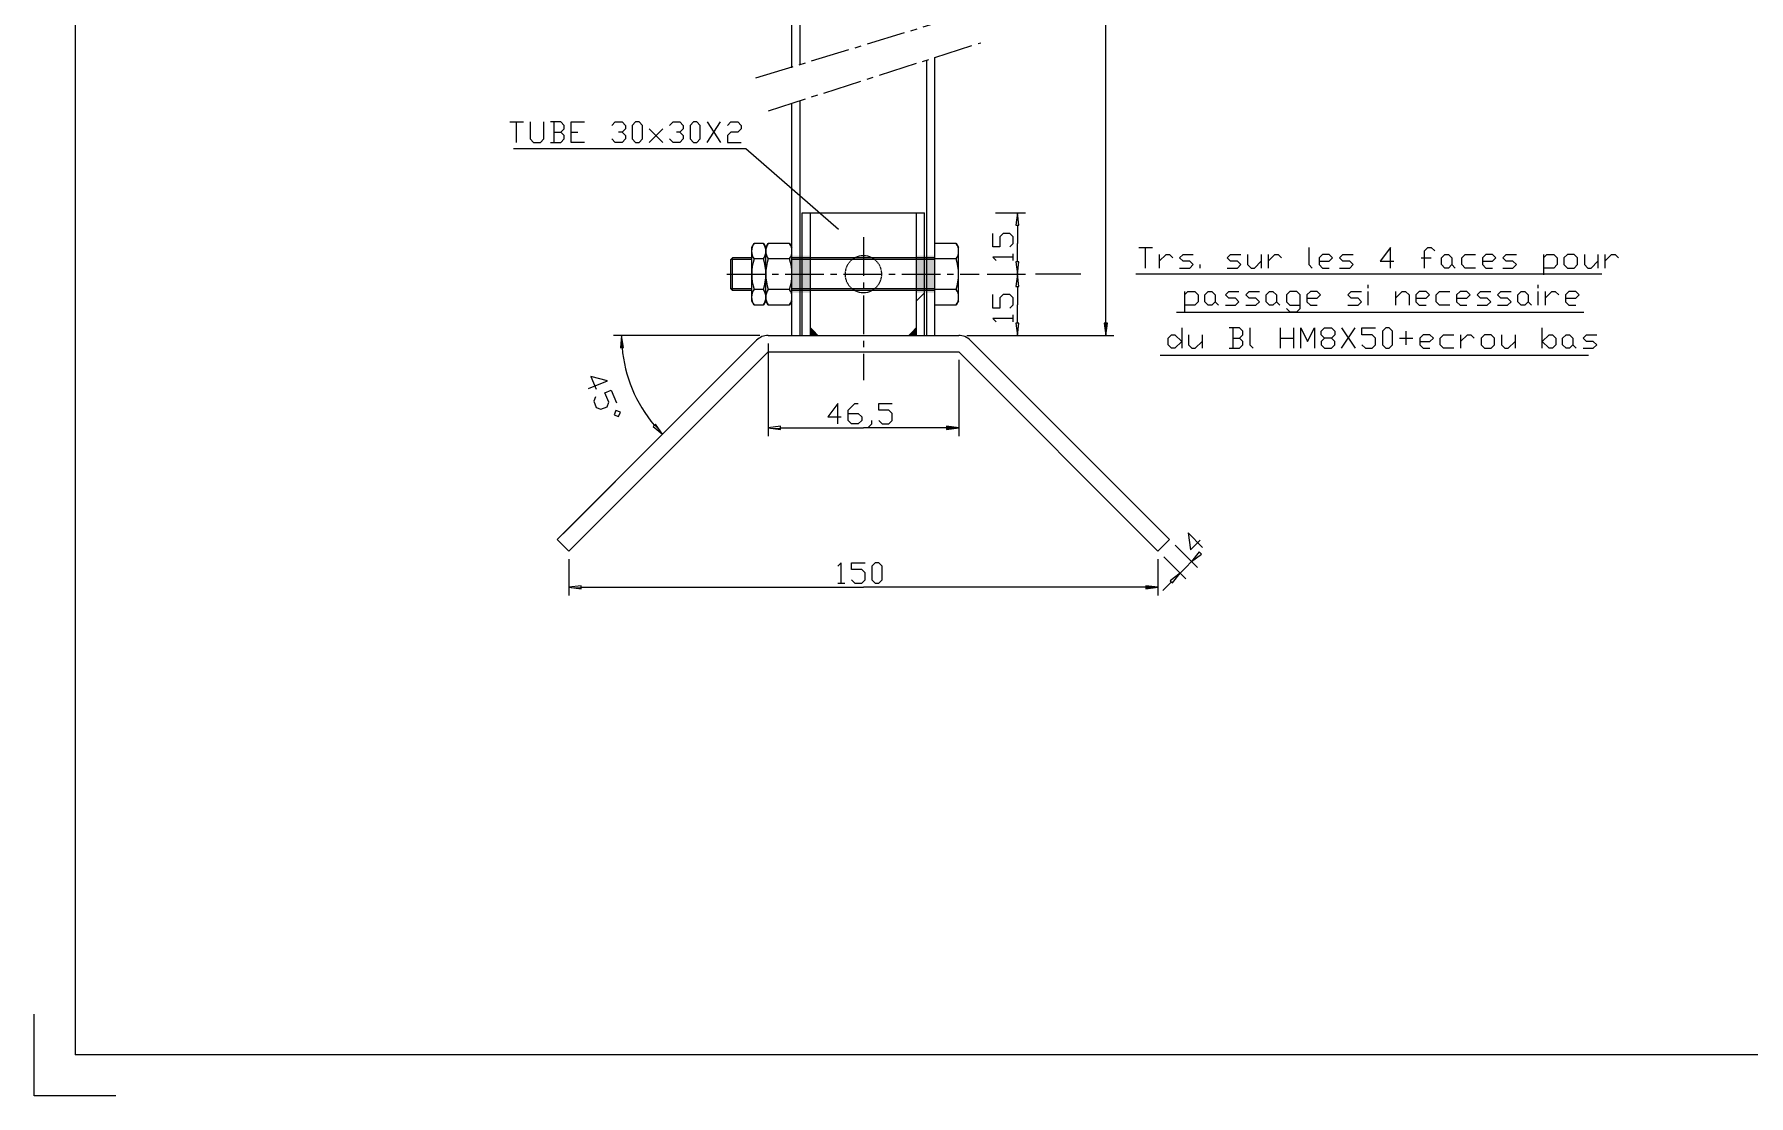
# Model space of a CAD drawing. Header units: millimetres. Extents: x 53635 to 142317, y 101101 to 147193.
# Drawn here: x 120418.3 to 120838.3, y 118307.2 to 118567.1 of the extents above; entities that cross this region are included whole.
import ezdxf

# ---------------------------------------------------------------- set-up
doc = ezdxf.new("R2010")
doc.units = ezdxf.units.MM
doc.header["$LTSCALE"] = 0.5
doc.header["$MEASUREMENT"] = 0
doc.linetypes.add('AXES2', pattern=[28.575, 19.05, -3.175, 3.175, -3.175])
doc.linetypes.add('CACHE2', pattern=[0.1875, 0.125, -0.0625])
doc.layers.get('0').update_dxf_attribs({"lineweight": 0})
for name, color, linetype, lineweight in [('AXE', 1, 'AXES2', 0), ('CACHE', 1, 'CACHE2', 0), ('COT', 3, 'Continuous', 0)]:
    doc.layers.add(name, color=color, linetype=linetype, lineweight=lineweight)
doc.styles.add('_TCW_TXTSTY_1', font='TIMES.TTF')
doc.styles.get("Standard").update_dxf_attribs({"font": 'TXT.SHX'})
doc.dimstyles.get("Standard").update_dxf_attribs({"dimscale": 10, "dimtxt": 1.5, "dimasz": 2, "dimexe": 1, "dimexo": 1, "dimgap": 1, "dimtad": 1, "dimrnd": 0.5, "dimdsep": 46, "dimtxsty": '_TCW_TXTSTY_1', "dimcen": 0.09, "dimclrd": 3, "dimclre": 3, "dimclrt": 3, "dimadec": 0, "dimazin": 0, "dimtfac": 1, "dimtdec": 3, "dimtmove": 0, "dimatfit": 0, "dimfxl": 1, "dimfrac": 2, "dimtolj": 1, "dimtzin": 0, "dimarcsym": 0})

# ---------------------------------------------------------------- blocks, each defined once
blk = doc.blocks.new('*D145')
at = {"layer": 'COT', "linetype": 'Continuous'}
for points in [[(120552.26, 118431.68), (120549.26, 118431.68), (120552.26, 118431.29)], [(120690.61, 118432.07), (120690.61, 118431.29), (120693.61, 118431.68)]]:
    blk.add_hatch(color=2, dxfattribs=at).paths.add_polyline_path(points)
at = {"linetype": 'ByBlock'}
blk.add_lwpolyline([(120616.02, 118432.68), (120616.02, 118437.68), (120615.19, 118436.85)], dxfattribs=at)
at = {"linetype": 'ByBlock', "flags": 128}
for points in [[(120618.52, 118433.51), (120619.35, 118432.68), (120621.02, 118432.68), (120621.85, 118433.51), (120621.85, 118435.18), (120621.02, 118436.01), (120618.52, 118436.01), (120618.52, 118437.68), (120621.85, 118437.68)], [(120624.35, 118432.68), (120625.19, 118432.68), (120626.02, 118433.51), (120626.02, 118436.85), (120625.19, 118437.68), (120624.35, 118437.68), (120623.52, 118436.85), (120623.52, 118433.51), (120624.35, 118432.68)], [(120615.19, 118432.68), (120616.85, 118432.68)]]:
    blk.add_lwpolyline(points, dxfattribs=at)
at = {"layer": 'COT', "color": 2, "linetype": 'Continuous'}
for p, q in [((120549.26, 118438.55), (120549.26, 118429.68)), ((120693.61, 118438.55), (120693.61, 118429.68))]:
    blk.add_line(p, q, dxfattribs=at)
at = {"layer": 'COT', "color": 2, "linetype": 'Continuous', "flags": 128}
for points in [[(120549.26, 118431.68), (120552.26, 118431.29), (120552.26, 118432.07)], [(120693.61, 118431.68), (120690.61, 118432.07), (120690.61, 118431.29)]]:
    blk.add_lwpolyline(points, close=True, dxfattribs=at)
for points in [[(120552.26, 118431.68), (120552.26, 118431.68), (120552.26, 118431.68), (120621.44, 118431.68)], [(120690.61, 118431.68), (120690.61, 118431.68), (120690.61, 118431.68), (120621.44, 118431.68)]]:
    blk.add_lwpolyline(points, dxfattribs=at)
blk = doc.blocks.new('*D146')
at = {"layer": 'COT', "linetype": 'Continuous'}
for points in [[(120561.93, 118490.36), (120562.7, 118490.39), (120562.18, 118493.37)], [(120570.19, 118471.37), (120572.22, 118469.15), (120570.48, 118471.63)]]:
    blk.add_hatch(color=2, dxfattribs=at).paths.add_polyline_path(points)
at = {"linetype": 'ByBlock', "flags": 128}
for points in [[(120554.09, 118480.35), (120558.71, 118482.26), (120554.68, 118483.29), (120555.95, 118480.21)], [(120555.82, 118478.35), (120555.37, 118477.27), (120556.01, 118475.73), (120557.09, 118475.27), (120558.63, 118475.91), (120559.09, 118477), (120558.13, 118479.31), (120559.67, 118479.95), (120560.94, 118476.87)], [(120560.36, 118473.92), (120561.45, 118473.47), (120561.9, 118474.56), (120560.81, 118475.01), (120560.36, 118473.92)]]:
    blk.add_lwpolyline(points, dxfattribs=at)
at = {"layer": 'COT', "color": 2, "linetype": 'Continuous'}
for p, q in [((120596.09, 118493.37), (120560.18, 118493.37)), ((120547.85, 118444.79), (120573.63, 118470.57))]:
    blk.add_line(p, q, dxfattribs=at)
at = {"layer": 'COT', "color": 2, "linetype": 'Continuous', "flags": 128}
for points in [[(120562.18, 118493.37), (120561.93, 118490.36), (120562.7, 118490.39)], [(120572.22, 118469.15), (120570.48, 118471.63), (120569.9, 118471.1)]]:
    blk.add_lwpolyline(points, close=True, dxfattribs=at)
at = {"layer": 'COT', "color": 2, "linetype": 'Continuous'}
for start, end in [(-174.98, -157.5), (-157.5, -140.02)]:
    blk.add_arc((120596.44, 118493.37), 34.25, start, end, dxfattribs=at)
blk = doc.blocks.new('*D147')
at = {"linetype": 'ByBlock', "flags": 128}
for points in [[(120657.33, 118500.04), (120658.16, 118500.87), (120658.16, 118502.54), (120657.33, 118503.37), (120655.66, 118503.37), (120654.83, 118502.54), (120654.83, 118500.04), (120653.16, 118500.04), (120653.16, 118503.37)], [(120658.16, 118496.71), (120658.16, 118498.37)]]:
    blk.add_lwpolyline(points, dxfattribs=at)
at = {"linetype": 'ByBlock'}
blk.add_lwpolyline([(120658.16, 118497.54), (120653.16, 118497.54), (120654, 118496.71)], dxfattribs=at)
at = {"layer": 'COT', "color": 2, "linetype": 'Continuous'}
for p, q in [((120651.79, 118508.37), (120661.16, 118508.37)), ((120648.78, 118493.37), (120661.16, 118493.37))]:
    blk.add_line(p, q, dxfattribs=at)
at = {"layer": 'COT', "color": 2, "linetype": 'Continuous', "flags": 128}
for points in [[(120659.16, 118508.37), (120658.77, 118505.37), (120659.55, 118505.37)], [(120659.16, 118493.37), (120659.55, 118496.37), (120658.77, 118496.37)]]:
    blk.add_lwpolyline(points, close=True, dxfattribs=at)
for points in [[(120659.16, 118505.37), (120659.16, 118505.37), (120659.16, 118505.37), (120659.16, 118500.87)], [(120659.16, 118496.37), (120659.16, 118496.37), (120659.16, 118496.37), (120659.16, 118500.87)]]:
    blk.add_lwpolyline(points, dxfattribs=at)
blk = doc.blocks.new('*D148')
at = {"linetype": 'ByBlock', "flags": 128}
for points in [[(120657.33, 118515.04), (120658.16, 118515.87), (120658.16, 118517.54), (120657.33, 118518.37), (120655.66, 118518.37), (120654.83, 118517.54), (120654.83, 118515.04), (120653.16, 118515.04), (120653.16, 118518.37)], [(120658.16, 118511.71), (120658.16, 118513.37)]]:
    blk.add_lwpolyline(points, dxfattribs=at)
at = {"linetype": 'ByBlock'}
blk.add_lwpolyline([(120658.16, 118512.54), (120653.16, 118512.54), (120654, 118511.71)], dxfattribs=at)
at = {"layer": 'COT', "color": 2, "linetype": 'Continuous'}
for p, q in [((120653.79, 118523.37), (120661.16, 118523.37)), ((120653.79, 118508.37), (120661.16, 118508.37))]:
    blk.add_line(p, q, dxfattribs=at)
at = {"layer": 'COT', "color": 2, "linetype": 'Continuous', "flags": 128}
for points in [[(120659.16, 118523.37), (120658.77, 118520.37), (120659.55, 118520.37)], [(120659.16, 118508.37), (120659.55, 118511.37), (120658.77, 118511.37)]]:
    blk.add_lwpolyline(points, close=True, dxfattribs=at)
for points in [[(120659.16, 118520.37), (120659.16, 118520.37), (120659.16, 118520.37), (120659.16, 118515.87)], [(120659.16, 118511.37), (120659.16, 118511.37), (120659.16, 118511.37), (120659.16, 118515.87)]]:
    blk.add_lwpolyline(points, dxfattribs=at)
blk = doc.blocks.new('*D149')
at = {"linetype": 'ByBlock', "flags": 128}
blk.add_lwpolyline([(120704.53, 118441.45), (120700.99, 118444.99), (120701.58, 118440.86), (120703.94, 118443.22)], dxfattribs=at)
at = {"layer": 'COT', "color": 2, "linetype": 'Continuous'}
for p, q in [((120697.85, 118441.96), (120703.26, 118436.55)), ((120695.02, 118439.13), (120700.43, 118433.72))]:
    blk.add_line(p, q, dxfattribs=at)
at = {"layer": 'COT', "color": 2, "linetype": 'Continuous', "flags": 128}
for points in [[(120701.85, 118437.96), (120704.25, 118439.81), (120703.69, 118440.36)], [(120699.02, 118435.13), (120696.62, 118433.29), (120697.18, 118432.73)]]:
    blk.add_lwpolyline(points, close=True, dxfattribs=at)
at = {"layer": 'COT', "color": 2, "linetype": 'Continuous'}
blk.add_lwpolyline([(120699.02, 118435.13), (120700.43, 118436.55)], dxfattribs=at)
at = {"layer": 'COT', "color": 2, "linetype": 'Continuous', "flags": 128}
for points in [[(120701.85, 118437.96), (120700.43, 118436.55)], [(120694.78, 118430.89), (120696.9, 118433.01)]]:
    blk.add_lwpolyline(points, dxfattribs=at)
blk = doc.blocks.new('*D164')
at = {"layer": 'COT', "linetype": 'Continuous'}
for points in [[(120601.09, 118470.73), (120598.09, 118470.73), (120601.09, 118470.34)], [(120641.78, 118471.12), (120641.78, 118470.34), (120644.78, 118470.73)]]:
    blk.add_hatch(color=2, dxfattribs=at).paths.add_polyline_path(points)
at = {"linetype": 'ByBlock', "flags": 128}
for points in [[(120615.19, 118471.73), (120615.19, 118476.73), (120612.69, 118473.39), (120616.02, 118473.39)], [(120617.69, 118474.23), (120620.19, 118474.23), (120621.02, 118473.39), (120621.02, 118472.56), (120620.19, 118471.73), (120618.52, 118471.73), (120617.69, 118472.56), (120617.69, 118475.06), (120619.35, 118476.73), (120620.19, 118476.73)], [(120625.19, 118472.56), (120626.02, 118471.73), (120627.69, 118471.73), (120628.52, 118472.56), (120628.52, 118474.23), (120627.69, 118475.06), (120625.19, 118475.06), (120625.19, 118476.73), (120628.52, 118476.73)], [(120622.69, 118470.89), (120623.52, 118471.73), (120623.52, 118472.56)]]:
    blk.add_lwpolyline(points, dxfattribs=at)
at = {"layer": 'COT', "color": 2, "linetype": 'Continuous'}
for p, q in [((120598.09, 118491.37), (120598.09, 118468.73)), ((120644.78, 118487.37), (120644.78, 118468.73))]:
    blk.add_line(p, q, dxfattribs=at)
at = {"layer": 'COT', "color": 2, "linetype": 'Continuous', "flags": 128}
for points in [[(120598.09, 118470.73), (120601.09, 118470.34), (120601.09, 118471.12)], [(120644.78, 118470.73), (120641.78, 118471.12), (120641.78, 118470.34)]]:
    blk.add_lwpolyline(points, close=True, dxfattribs=at)
for points in [[(120601.09, 118470.73), (120601.09, 118470.73), (120601.09, 118470.73), (120621.44, 118470.73)], [(120641.78, 118470.73), (120641.78, 118470.73), (120641.78, 118470.73), (120621.44, 118470.73)]]:
    blk.add_lwpolyline(points, dxfattribs=at)
blk = doc.blocks.new('*D165')
at = {"layer": 'COT', "linetype": 'Continuous'}
for points in [[(120680.83, 118697.02), (120680.83, 118700.02), (120680.44, 118697.02)], [(120681.22, 118496.37), (120680.44, 118496.37), (120680.83, 118493.37)]]:
    blk.add_hatch(color=2, dxfattribs=at).paths.add_polyline_path(points)
at = {"linetype": 'ByBlock', "flags": 128}
for points in [[(120679.83, 118601.28), (120679.83, 118602.11), (120678.99, 118602.95), (120675.66, 118602.95), (120674.83, 118602.11), (120674.83, 118601.28), (120675.66, 118600.45), (120678.99, 118600.45), (120679.83, 118601.28)], [(120679.83, 118597.11), (120679.83, 118597.95), (120678.99, 118598.78), (120675.66, 118598.78), (120674.83, 118597.95), (120674.83, 118597.11), (120675.66, 118596.28), (120678.99, 118596.28), (120679.83, 118597.11)], [(120679.83, 118592.95), (120679.83, 118593.78), (120678.99, 118594.61), (120675.66, 118594.61), (120674.83, 118593.78), (120674.83, 118592.95), (120675.66, 118592.11), (120678.99, 118592.11), (120679.83, 118592.95)], [(120679.83, 118588.78), (120679.83, 118590.45)]]:
    blk.add_lwpolyline(points, dxfattribs=at)
at = {"linetype": 'ByBlock'}
blk.add_lwpolyline([(120679.83, 118589.61), (120674.83, 118589.61), (120675.66, 118588.78)], dxfattribs=at)
at = {"layer": 'COT', "color": 2, "linetype": 'Continuous'}
for p, q in [((120647.44, 118700.02), (120682.83, 118700.02)), ((120646.78, 118493.37), (120682.83, 118493.37))]:
    blk.add_line(p, q, dxfattribs=at)
at = {"layer": 'COT', "color": 2, "linetype": 'Continuous', "flags": 128}
for points in [[(120680.83, 118700.02), (120680.44, 118697.02), (120681.22, 118697.02)], [(120680.83, 118493.37), (120681.22, 118496.37), (120680.44, 118496.37)]]:
    blk.add_lwpolyline(points, close=True, dxfattribs=at)
for points in [[(120680.83, 118697.02), (120680.83, 118697.02), (120680.83, 118697.02), (120680.83, 118596.7)], [(120680.83, 118496.37), (120680.83, 118496.37), (120680.83, 118496.37), (120680.83, 118596.7)]]:
    blk.add_lwpolyline(points, dxfattribs=at)

msp = doc.modelspace()

# ---------------------------------------------------------------- hatches: boundary and pattern name
at = {"linetype": 'Continuous'}
h = msp.add_hatch(dxfattribs=at)
h.set_pattern_fill('ANSI31', color=1, scale=25, style=0)
h.set_pattern_definition([(45, (-251986.4, 291992.79), (-56.1266, 56.1266), [25])])
h.paths.add_polyline_path([(120606.44, 118493.37), (120608.44, 118493.37), (120608.44, 118504.37), (120606.44, 118504.37)])
h.paths.add_polyline_path([(120606.44, 118512.37), (120608.44, 118512.37), (120608.44, 118523.37), (120606.44, 118523.37)])
h.paths.add_polyline_path([(120634.44, 118512.37), (120636.44, 118512.37), (120636.44, 118523.37), (120634.44, 118523.37)])
h.paths.add_polyline_path([(120634.44, 118493.37), (120636.44, 118493.37), (120636.44, 118504.37), (120634.44, 118504.37)])

# ---------------------------------------------------------------- linework, layer by layer
for p, q in [((120428.32, 118897.15), (120428.32, 118317.15)), ((120603.94, 118558.92), (120603.94, 118718.52)), ((120605.94, 118559.74), (120605.94, 118718.52)), ((120636.94, 118493.37), (120636.94, 118560.81)), ((120638.94, 118493.37), (120638.94, 118561.45)), ((120603.94, 118493.37), (120603.94, 118550.23)), ((120605.94, 118493.37), (120605.94, 118550.87)), ((120606.44, 118493.37), (120606.44, 118523.37)), ((120606.44, 118523.37), (120636.44, 118523.37)), ((120608.44, 118493.37), (120608.44, 118523.37)), ((120634.44, 118493.37), (120634.44, 118523.37)), ((120636.44, 118493.37), (120636.44, 118523.37)), ((120594.07, 118514.87), (120594.65, 118515.88)), ((120596.95, 118515.88), (120594.65, 118515.88)), ((120596.95, 118515.88), (120597.54, 118514.87)), ((120597.54, 118514.87), (120598.12, 118515.88)), ((120603.35, 118515.88), (120598.12, 118515.88)), ((120603.35, 118515.88), (120603.94, 118514.87)), ((120589.34, 118512.37), (120588.94, 118511.97)), ((120588.94, 118504.77), (120588.94, 118511.97)), ((120589.34, 118504.37), (120589.34, 118512.37)), ((120594.07, 118512.37), (120589.34, 118512.37)), ((120594.07, 118508.37), (120594.07, 118514.87)), ((120596.95, 118512.13), (120594.65, 118512.13)), ((120597.54, 118508.37), (120597.54, 118514.87)), ((120597.54, 118508.37), (120597.54, 118514.87)), ((120603.35, 118512.13), (120598.12, 118512.13)), ((120603.94, 118508.37), (120603.94, 118514.87)), ((120638.94, 118512.37), (120603.94, 118512.37)), ((120594.07, 118501.87), (120594.07, 118508.37)), ((120597.54, 118501.87), (120597.54, 118508.37)), ((120597.54, 118501.87), (120597.54, 118508.37)), ((120603.94, 118501.87), (120603.94, 118508.37)), ((120588.94, 118504.77), (120589.34, 118504.37)), ((120594.07, 118504.37), (120589.34, 118504.37)), ((120596.95, 118504.62), (120594.65, 118504.62)), ((120603.35, 118504.62), (120598.12, 118504.62)), ((120638.94, 118504.37), (120603.94, 118504.37)), ((120594.65, 118500.87), (120594.07, 118501.87)), ((120594.65, 118500.87), (120596.95, 118500.87)), ((120597.54, 118501.87), (120596.95, 118500.87)), ((120598.12, 118500.87), (120597.54, 118501.87)), ((120598.12, 118500.87), (120603.35, 118500.87)), ((120603.94, 118501.87), (120603.35, 118500.87)), ((120595.26, 118492.2), (120546.44, 118443.37)), ((120598.09, 118493.37), (120644.78, 118493.37)), ((120647.61, 118492.2), (120696.44, 118443.37)), ((120598.09, 118489.37), (120549.26, 118440.55)), ((120598.09, 118489.37), (120644.78, 118489.37)), ((120644.78, 118489.37), (120693.61, 118440.55)), ((120546.44, 118443.37), (120549.26, 118440.55)), ((120696.44, 118443.37), (120693.61, 118440.55)), ((120418.32, 118307.15), (120418.32, 118327.15)), ((121248.32, 118317.15), (120428.32, 118317.15)), ((120438.32, 118307.15), (120418.32, 118307.15))]:
    msp.add_line(p, q)
at = {"color": 0, "linetype": 'ByBlock'}
for p, q in [((120644.17, 118515.88), (120638.94, 118515.88)), ((120644.17, 118515.88), (120644.75, 118514.87)), ((120644.17, 118512.13), (120638.94, 118512.13)), ((120644.75, 118508.37), (120644.75, 118514.87)), ((120644.75, 118501.87), (120644.75, 118508.37)), ((120644.17, 118504.62), (120638.94, 118504.62)), ((120638.94, 118500.87), (120644.17, 118500.87)), ((120644.75, 118501.87), (120644.17, 118500.87))]:
    msp.add_line(p, q, dxfattribs=at)
at = {"color": 1}
for p, q in [((120594.07, 118511.97), (120588.94, 118511.97)), ((120638.94, 118511.97), (120603.94, 118511.97)), ((120594.07, 118504.77), (120588.94, 118504.77)), ((120638.94, 118504.77), (120603.94, 118504.77))]:
    msp.add_line(p, q, dxfattribs=at)
at = {"linetype": 'ByBlock'}
for points in [[(120534.81, 118545.64), (120538.14, 118545.64)], [(120545.64, 118545.64), (120545.64, 118540.64)], [(120583.14, 118545.64), (120586.47, 118540.64)], [(120545.64, 118543.14), (120547.31, 118543.14)], [(120549.81, 118543.14), (120551.47, 118543.14)], [(120562.31, 118543.14), (120563.14, 118542.31), (120563.14, 118541.48), (120562.31, 118540.64), (120560.64, 118540.64), (120559.81, 118541.48)], [(120568.97, 118540.64), (120572.31, 118543.98)], [(120576.47, 118543.14), (120577.31, 118542.31), (120577.31, 118541.48), (120576.47, 118540.64), (120574.81, 118540.64), (120573.97, 118541.48)], [(120688.9, 118514.88), (120692.24, 118514.88)], [(120693.9, 118511.55), (120695.57, 118513.21), (120696.4, 118513.21), (120697.24, 118512.38)], [(120718.9, 118513.21), (120718.9, 118509.88)], [(120720.57, 118511.55), (120722.24, 118513.21), (120723.07, 118513.21), (120723.9, 118512.38)], [(120758.07, 118512.38), (120760.57, 118512.38)], [(120788.07, 118512.38), (120788.9, 118513.21), (120790.57, 118513.21), (120791.4, 118512.38), (120791.4, 118510.71), (120790.57, 118509.88), (120788.07, 118509.88)], [(120801.4, 118513.21), (120801.4, 118509.88)], [(120803.07, 118511.55), (120804.74, 118513.21), (120805.57, 118513.21), (120806.4, 118512.38)], [(120700.11, 118503.29), (120700.94, 118504.13), (120702.61, 118504.13), (120703.44, 118503.29), (120703.44, 118501.63), (120702.61, 118500.79), (120700.11, 118500.79)], [(120745.11, 118504.96), (120745.11, 118505.79)], [(120751.77, 118502.46), (120753.44, 118504.13), (120754.27, 118504.13), (120755.11, 118503.29), (120755.11, 118500.79)], [(120786.77, 118504.96), (120786.77, 118505.79)], [(120788.44, 118502.46), (120790.11, 118504.13), (120790.94, 118504.13), (120791.77, 118503.29)], [(120699.41, 118495.21), (120699.41, 118490.21)], [(120711.91, 118495.21), (120711.91, 118490.21)], [(120726.91, 118490.21), (120726.91, 118495.21)], [(120738.58, 118495.21), (120741.91, 118490.21)], [(120704.41, 118493.54), (120704.41, 118490.21)], [(120711.91, 118492.71), (120713.58, 118492.71)], [(120723.58, 118492.71), (120726.91, 118492.71)], [(120734.41, 118492.71), (120733.58, 118491.87), (120733.58, 118491.04), (120734.41, 118490.21)], [(120752.74, 118492.71), (120756.08, 118492.71)], [(120767.74, 118491.87), (120769.41, 118493.54), (120770.24, 118493.54), (120771.08, 118492.71)], [(120781.08, 118493.54), (120781.08, 118490.21)], [(120787.74, 118491.87), (120789.41, 118493.54), (120790.24, 118493.54), (120791.08, 118492.71), (120791.08, 118491.04), (120790.24, 118490.21), (120789.41, 118490.21), (120787.74, 118491.87)]]:
    msp.add_lwpolyline(points, dxfattribs=at)
at = {"linetype": 'ByBlock', "flags": 128}
for points in [[(120536.47, 118540.64), (120536.47, 118545.64)], [(120539.81, 118545.64), (120539.81, 118541.48), (120540.64, 118540.64), (120542.31, 118540.64), (120543.14, 118541.48), (120543.14, 118545.64)], [(120544.81, 118540.64), (120547.31, 118540.64), (120548.14, 118541.48), (120548.14, 118542.31), (120547.31, 118543.14), (120548.14, 118543.98), (120548.14, 118544.81), (120547.31, 118545.64), (120544.81, 118545.64)], [(120553.14, 118540.64), (120549.81, 118540.64), (120549.81, 118545.64), (120553.14, 118545.64)], [(120559.81, 118544.81), (120560.64, 118545.64), (120562.31, 118545.64), (120563.14, 118544.81), (120563.14, 118543.98), (120562.31, 118543.14), (120561.47, 118543.14)], [(120565.64, 118540.64), (120566.47, 118540.64), (120567.31, 118541.48), (120567.31, 118544.81), (120566.47, 118545.64), (120565.64, 118545.64), (120564.81, 118544.81), (120564.81, 118541.48), (120565.64, 118540.64)], [(120573.97, 118544.81), (120574.81, 118545.64), (120576.47, 118545.64), (120577.31, 118544.81), (120577.31, 118543.98), (120576.47, 118543.14), (120575.64, 118543.14)], [(120579.81, 118540.64), (120580.64, 118540.64), (120581.47, 118541.48), (120581.47, 118544.81), (120580.64, 118545.64), (120579.81, 118545.64), (120578.97, 118544.81), (120578.97, 118541.48), (120579.81, 118540.64)], [(120583.14, 118540.64), (120586.47, 118545.64)], [(120588.14, 118544.81), (120588.97, 118545.64), (120590.64, 118545.64), (120591.47, 118544.81), (120591.47, 118543.98), (120590.64, 118543.14), (120588.97, 118543.14), (120588.14, 118542.31), (120588.14, 118540.64), (120591.47, 118540.64)], [(120568.97, 118543.98), (120572.31, 118540.64)], [(120690.57, 118509.88), (120690.57, 118514.88)], [(120693.9, 118513.21), (120693.9, 118509.88)], [(120698.9, 118509.88), (120701.4, 118509.88), (120702.24, 118510.71), (120701.4, 118511.55), (120699.74, 118511.55), (120698.9, 118512.38), (120699.74, 118513.21), (120702.24, 118513.21)], [(120710.57, 118509.88), (120713.07, 118509.88), (120713.9, 118510.71), (120713.07, 118511.55), (120711.4, 118511.55), (120710.57, 118512.38), (120711.4, 118513.21), (120713.9, 118513.21)], [(120715.57, 118513.21), (120715.57, 118510.71), (120716.4, 118509.88), (120717.24, 118509.88), (120718.9, 118511.55)], [(120720.57, 118513.21), (120720.57, 118509.88)], [(120730.57, 118514.88), (120730.57, 118510.71), (120731.4, 118509.88)], [(120733.07, 118511.55), (120735.57, 118511.55), (120736.4, 118512.38), (120735.57, 118513.21), (120733.9, 118513.21), (120733.07, 118512.38), (120733.07, 118510.71), (120733.9, 118509.88), (120735.57, 118509.88)], [(120738.07, 118509.88), (120740.57, 118509.88), (120741.4, 118510.71), (120740.57, 118511.55), (120738.9, 118511.55), (120738.07, 118512.38), (120738.9, 118513.21), (120741.4, 118513.21)], [(120750.57, 118509.88), (120750.57, 118514.88), (120748.07, 118511.55), (120751.4, 118511.55)], [(120758.9, 118509.88), (120758.9, 118514.05), (120759.74, 118514.88), (120760.57, 118514.88), (120761.4, 118514.05)], [(120765.57, 118510.71), (120764.74, 118509.88), (120763.9, 118509.88), (120763.07, 118510.71), (120763.07, 118512.38), (120763.9, 118513.21), (120764.74, 118513.21), (120765.57, 118512.38), (120765.57, 118510.71), (120766.4, 118509.88)], [(120771.4, 118509.88), (120768.9, 118509.88), (120768.07, 118510.71), (120768.07, 118512.38), (120768.9, 118513.21), (120771.4, 118513.21)], [(120773.07, 118511.55), (120775.57, 118511.55), (120776.4, 118512.38), (120775.57, 118513.21), (120773.9, 118513.21), (120773.07, 118512.38), (120773.07, 118510.71), (120773.9, 118509.88), (120775.57, 118509.88)], [(120778.07, 118509.88), (120780.57, 118509.88), (120781.4, 118510.71), (120780.57, 118511.55), (120778.9, 118511.55), (120778.07, 118512.38), (120778.9, 118513.21), (120781.4, 118513.21)], [(120788.07, 118513.21), (120788.07, 118508.21)], [(120793.9, 118509.88), (120795.57, 118509.88), (120796.4, 118510.71), (120796.4, 118512.38), (120795.57, 118513.21), (120793.9, 118513.21), (120793.07, 118512.38), (120793.07, 118510.71), (120793.9, 118509.88)], [(120798.07, 118513.21), (120798.07, 118510.71), (120798.9, 118509.88), (120799.74, 118509.88), (120801.4, 118511.55)], [(120803.07, 118513.21), (120803.07, 118509.88)], [(120703.9, 118509.88), (120703.9, 118510.71)], [(120700.11, 118504.13), (120700.11, 118499.13)], [(120707.61, 118501.63), (120706.77, 118500.79), (120705.94, 118500.79), (120705.11, 118501.63), (120705.11, 118503.29), (120705.94, 118504.13), (120706.77, 118504.13), (120707.61, 118503.29), (120707.61, 118501.63), (120708.44, 118500.79)], [(120710.11, 118500.79), (120712.61, 118500.79), (120713.44, 118501.63), (120712.61, 118502.46), (120710.94, 118502.46), (120710.11, 118503.29), (120710.94, 118504.13), (120713.44, 118504.13)], [(120715.11, 118500.79), (120717.61, 118500.79), (120718.44, 118501.63), (120717.61, 118502.46), (120715.94, 118502.46), (120715.11, 118503.29), (120715.94, 118504.13), (120718.44, 118504.13)], [(120722.61, 118501.63), (120721.77, 118500.79), (120720.94, 118500.79), (120720.11, 118501.63), (120720.11, 118503.29), (120720.94, 118504.13), (120721.77, 118504.13), (120722.61, 118503.29), (120722.61, 118501.63), (120723.44, 118500.79)], [(120725.11, 118499.96), (120725.94, 118499.13), (120727.61, 118499.13), (120728.44, 118499.96), (120728.44, 118503.29), (120727.61, 118504.13), (120725.94, 118504.13), (120725.11, 118503.29), (120725.11, 118501.63), (120725.94, 118500.79), (120728.44, 118500.79)], [(120730.11, 118502.46), (120732.61, 118502.46), (120733.44, 118503.29), (120732.61, 118504.13), (120730.94, 118504.13), (120730.11, 118503.29), (120730.11, 118501.63), (120730.94, 118500.79), (120732.61, 118500.79)], [(120740.11, 118500.79), (120742.61, 118500.79), (120743.44, 118501.63), (120742.61, 118502.46), (120740.94, 118502.46), (120740.11, 118503.29), (120740.94, 118504.13), (120743.44, 118504.13)], [(120745.11, 118500.79), (120745.11, 118504.13)], [(120751.77, 118504.13), (120751.77, 118500.79)], [(120756.77, 118502.46), (120759.27, 118502.46), (120760.11, 118503.29), (120759.27, 118504.13), (120757.61, 118504.13), (120756.77, 118503.29), (120756.77, 118501.63), (120757.61, 118500.79), (120759.27, 118500.79)], [(120765.11, 118500.79), (120762.61, 118500.79), (120761.77, 118501.63), (120761.77, 118503.29), (120762.61, 118504.13), (120765.11, 118504.13)], [(120766.77, 118502.46), (120769.27, 118502.46), (120770.11, 118503.29), (120769.27, 118504.13), (120767.61, 118504.13), (120766.77, 118503.29), (120766.77, 118501.63), (120767.61, 118500.79), (120769.27, 118500.79)], [(120771.77, 118500.79), (120774.27, 118500.79), (120775.11, 118501.63), (120774.27, 118502.46), (120772.61, 118502.46), (120771.77, 118503.29), (120772.61, 118504.13), (120775.11, 118504.13)], [(120776.77, 118500.79), (120779.27, 118500.79), (120780.11, 118501.63), (120779.27, 118502.46), (120777.61, 118502.46), (120776.77, 118503.29), (120777.61, 118504.13), (120780.11, 118504.13)], [(120784.27, 118501.63), (120783.44, 118500.79), (120782.61, 118500.79), (120781.77, 118501.63), (120781.77, 118503.29), (120782.61, 118504.13), (120783.44, 118504.13), (120784.27, 118503.29), (120784.27, 118501.63), (120785.11, 118500.79)], [(120786.77, 118500.79), (120786.77, 118504.13)], [(120788.44, 118504.13), (120788.44, 118500.79)], [(120793.44, 118502.46), (120795.94, 118502.46), (120796.77, 118503.29), (120795.94, 118504.13), (120794.27, 118504.13), (120793.44, 118503.29), (120793.44, 118501.63), (120794.27, 118500.79), (120795.94, 118500.79)], [(120711.08, 118490.21), (120713.58, 118490.21), (120714.41, 118491.04), (120714.41, 118491.87), (120713.58, 118492.71), (120714.41, 118493.54), (120714.41, 118494.37), (120713.58, 118495.21), (120711.08, 118495.21)], [(120716.08, 118495.21), (120716.08, 118491.04), (120716.91, 118490.21)], [(120723.58, 118490.21), (120723.58, 118495.21)], [(120728.58, 118490.21), (120728.58, 118495.21), (120730.24, 118491.87), (120731.91, 118495.21), (120731.91, 118490.21)], [(120734.41, 118490.21), (120736.08, 118490.21), (120736.91, 118491.04), (120736.91, 118491.87), (120736.08, 118492.71), (120734.41, 118492.71), (120733.58, 118493.54), (120733.58, 118494.37), (120734.41, 118495.21), (120736.08, 118495.21), (120736.91, 118494.37), (120736.91, 118493.54), (120736.08, 118492.71)], [(120738.58, 118490.21), (120741.91, 118495.21)], [(120743.58, 118491.04), (120744.41, 118490.21), (120746.08, 118490.21), (120746.91, 118491.04), (120746.91, 118492.71), (120746.08, 118493.54), (120743.58, 118493.54), (120743.58, 118495.21), (120746.91, 118495.21)], [(120749.41, 118490.21), (120750.24, 118490.21), (120751.08, 118491.04), (120751.08, 118494.37), (120750.24, 118495.21), (120749.41, 118495.21), (120748.58, 118494.37), (120748.58, 118491.04), (120749.41, 118490.21)], [(120787.74, 118490.21), (120787.74, 118495.21)], [(120699.41, 118491.87), (120697.74, 118490.21), (120696.91, 118490.21), (120696.08, 118491.04), (120696.08, 118492.71), (120696.91, 118493.54), (120697.74, 118493.54), (120699.41, 118491.87)], [(120701.08, 118493.54), (120701.08, 118491.04), (120701.91, 118490.21), (120702.74, 118490.21), (120704.41, 118491.87)], [(120754.41, 118491.04), (120754.41, 118494.37)], [(120757.74, 118491.87), (120760.24, 118491.87), (120761.08, 118492.71), (120760.24, 118493.54), (120758.58, 118493.54), (120757.74, 118492.71), (120757.74, 118491.04), (120758.58, 118490.21), (120760.24, 118490.21)], [(120766.08, 118490.21), (120763.58, 118490.21), (120762.74, 118491.04), (120762.74, 118492.71), (120763.58, 118493.54), (120766.08, 118493.54)], [(120767.74, 118493.54), (120767.74, 118490.21)], [(120773.58, 118490.21), (120775.24, 118490.21), (120776.08, 118491.04), (120776.08, 118492.71), (120775.24, 118493.54), (120773.58, 118493.54), (120772.74, 118492.71), (120772.74, 118491.04), (120773.58, 118490.21)], [(120777.74, 118493.54), (120777.74, 118491.04), (120778.58, 118490.21), (120779.41, 118490.21), (120781.08, 118491.87)], [(120795.24, 118491.04), (120794.41, 118490.21), (120793.58, 118490.21), (120792.74, 118491.04), (120792.74, 118492.71), (120793.58, 118493.54), (120794.41, 118493.54), (120795.24, 118492.71), (120795.24, 118491.04), (120796.08, 118490.21)], [(120797.74, 118490.21), (120800.24, 118490.21), (120801.08, 118491.04), (120800.24, 118491.87), (120798.58, 118491.87), (120797.74, 118492.71), (120798.58, 118493.54), (120801.08, 118493.54)]]:
    msp.add_lwpolyline(points, dxfattribs=at)
for centre, radius, start, end in [((120597.38, 118514), 3.32, 145.5539, 214.4461), ((120594.22, 118514), 3.32, -34.4461, 34.4461), ((120600.85, 118514), 3.32, 145.5539, 214.4461), ((120600.62, 118514), 3.32, -34.4461, 34.4461), ((120606.47, 118508.37), 12.4, 162.3789, 197.6211), ((120585.14, 118508.37), 12.4, -17.6211, 17.6211), ((120609.94, 118508.37), 12.4, 162.3789, 197.6211), ((120591.54, 118508.37), 12.4, -17.6211, 17.6211), ((120621.44, 118508.37), 4.5, 62.734, 117.266), ((120597.38, 118502.74), 3.32, 145.5539, 214.4461), ((120594.22, 118502.74), 3.32, -34.4461, 34.4461), ((120600.85, 118502.74), 3.32, 145.5539, 214.4461), ((120600.62, 118502.74), 3.32, -34.4461, 34.4461), ((120621.44, 118508.37), 4.5, -117.266, -62.734), ((120598.09, 118489.37), 4, 90, 135), ((120644.78, 118489.37), 4, 45, 90)]:
    msp.add_arc(centre, radius, start, end)
at = {"color": 0, "linetype": 'ByBlock'}
for centre, radius, start, end in [((120641.44, 118514), 3.32, -34.4461, 34.4461), ((120632.35, 118508.37), 12.4, -17.6211, 17.6211), ((120641.44, 118502.74), 3.32, -34.4461, 34.4461)]:
    msp.add_arc(centre, radius, start, end, dxfattribs=at)
for points in [[(120603.94, 118512.87), (120608.44, 118512.87), (120603.94, 118503.87), (120608.44, 118503.87)], [(120634.44, 118512.87), (120638.94, 118512.87), (120634.44, 118503.87), (120638.94, 118503.87)], [(120608.44, 118495.49), (120610.47, 118493.37), (120608.44, 118493.37)], [(120634.44, 118495.49), (120632.4, 118493.37), (120634.44, 118493.37)]]:
    msp.add_solid(points)
at = {"layer": 'AXE'}
for p, q in [((120595.09, 118556.44), (120649.91, 118573.13)), ((120598.15, 118548.38), (120650.19, 118565.06)), ((120621.44, 118517.47), (120621.44, 118482.38)), ((120587.96, 118508.37), (120649.79, 118508.37))]:
    msp.add_line(p, q, dxfattribs=at)
at = {"layer": 'CACHE'}
for start, end in [(117.266, 242.734), (-62.734, 62.734)]:
    msp.add_arc((120621.44, 118508.37), 4.5, start, end, dxfattribs=at)
at = {"layer": 'COT', "color": 2}
for p, q in [((120592.65, 118539.05), (120535.68, 118539.05)), ((120615.32, 118519.29), (120592.65, 118539.05)), ((120674.7, 118508.37), (120663.59, 118508.37)), ((120802.36, 118508.37), (120688.22, 118508.37)), ((120797.94, 118499.01), (120698.16, 118499.01)), ((120799.05, 118488.42), (120694.13, 118488.42))]:
    msp.add_line(p, q, dxfattribs=at)

# ---------------------------------------------------------------- dimensions: what is measured, and where the dimension line sits
at = {"layer": 'COT', "linetype": 'Continuous'}
dim = msp.add_linear_dim(base=(120680.83, 118493.37), p1=(120645.44, 118700.02), p2=(120644.78, 118493.37), angle=90, text='1000', dimstyle='Standard', override={"dimscale": 1, "dimtxt": 5, "dimasz": 3, "dimexe": 2, "dimexo": 2, "dimdec": 1, "dimzin": 12, "dimtxsty": 'Standard', "dimclrd": 2, "dimclre": 2, "dimadec": 1, "dimtdec": 1, "dimtmove": 2}, dxfattribs=at)
dim.commit()
dim.dimension.update_dxf_attribs({"geometry": '*D165', "text_midpoint": (120677.33, 118596.7)})
dim = msp.add_aligned_dim(p1=(120651.79, 118508.37), p2=(120651.79, 118523.37), distance=-7.37, dimstyle='Standard', override={"dimscale": 1, "dimtxt": 5, "dimasz": 3, "dimexe": 2, "dimexo": 2, "dimdec": 1, "dimzin": 12, "dimtxsty": 'Standard', "dimclrd": 2, "dimclre": 2, "dimadec": 1, "dimtdec": 1, "dimtmove": 2}, dxfattribs=at)
dim.commit()
dim.dimension.update_dxf_attribs({"geometry": '*D148', "text_midpoint": (120655.66, 118515.87)})
dim = msp.add_linear_dim(base=(120659.16, 118508.37), p1=(120646.78, 118493.37), p2=(120649.79, 118508.37), angle=90, dimstyle='Standard', override={"dimscale": 1, "dimtxt": 5, "dimasz": 3, "dimexe": 2, "dimexo": 2, "dimdec": 1, "dimzin": 12, "dimtxsty": 'Standard', "dimclrd": 2, "dimclre": 2, "dimadec": 1, "dimtdec": 1, "dimtmove": 2}, dxfattribs=at)
dim.commit()
dim.dimension.update_dxf_attribs({"geometry": '*D147', "text_midpoint": (120655.66, 118500.87)})
dim = msp.add_angular_dim_2l(base=(120563.35, 118484.51), line1=((120595.26, 118492.2), (120546.44, 118443.37)), line2=((120644.78, 118493.37), (120598.09, 118493.37)), dimstyle='Standard', override={"dimscale": 1, "dimtxt": 5, "dimasz": 3, "dimexe": 2, "dimexo": 2, "dimdec": 1, "dimzin": 12, "dimtxsty": 'Standard', "dimclrd": 2, "dimclre": 2, "dimadec": 1, "dimtdec": 1, "dimtmove": 2}, dxfattribs=at)
dim.commit()
dim.dimension.update_dxf_attribs({"geometry": '*D146', "text_midpoint": (120558, 118477.45)})
dim = msp.add_linear_dim(base=(120644.78, 118470.73), p1=(120598.09, 118493.37), p2=(120644.78, 118489.37), dimstyle='Standard', override={"dimscale": 1, "dimtxt": 5, "dimasz": 3, "dimexe": 2, "dimexo": 2, "dimdec": 1, "dimzin": 12, "dimtxsty": 'Standard', "dimclrd": 2, "dimclre": 2, "dimadec": 1, "dimtdec": 1, "dimtmove": 2}, dxfattribs=at)
dim.commit()
dim.dimension.update_dxf_attribs({"geometry": '*D164', "text_midpoint": (120621.44, 118474.23)})
dim = msp.add_linear_dim(base=(120701.85, 118437.96), p1=(120693.61, 118440.55), p2=(120696.44, 118443.37), angle=45, dimstyle='Standard', override={"dimscale": 1, "dimtxt": 5, "dimasz": 3, "dimexe": 2, "dimexo": 2, "dimdec": 1, "dimzin": 12, "dimtxsty": 'Standard', "dimclrd": 2, "dimclre": 2, "dimadec": 1, "dimtdec": 1, "dimtmove": 2}, dxfattribs=at)
dim.commit()
dim.dimension.update_dxf_attribs({"geometry": '*D149', "text_midpoint": (120702.76, 118443.22), "dimtype": 161})
dim = msp.add_aligned_dim(p1=(120549.26, 118440.55), p2=(120693.61, 118440.55), distance=-8.87, text='150', dimstyle='Standard', override={"dimscale": 1, "dimtxt": 5, "dimasz": 3, "dimexe": 2, "dimexo": 2, "dimdec": 1, "dimzin": 12, "dimtxsty": 'Standard', "dimclrd": 2, "dimclre": 2, "dimadec": 1, "dimtdec": 1, "dimtmove": 2}, dxfattribs=at)
dim.commit()
dim.dimension.update_dxf_attribs({"geometry": '*D145', "text_midpoint": (120621.44, 118435.18)})

doc.saveas('drawing.dxf')
